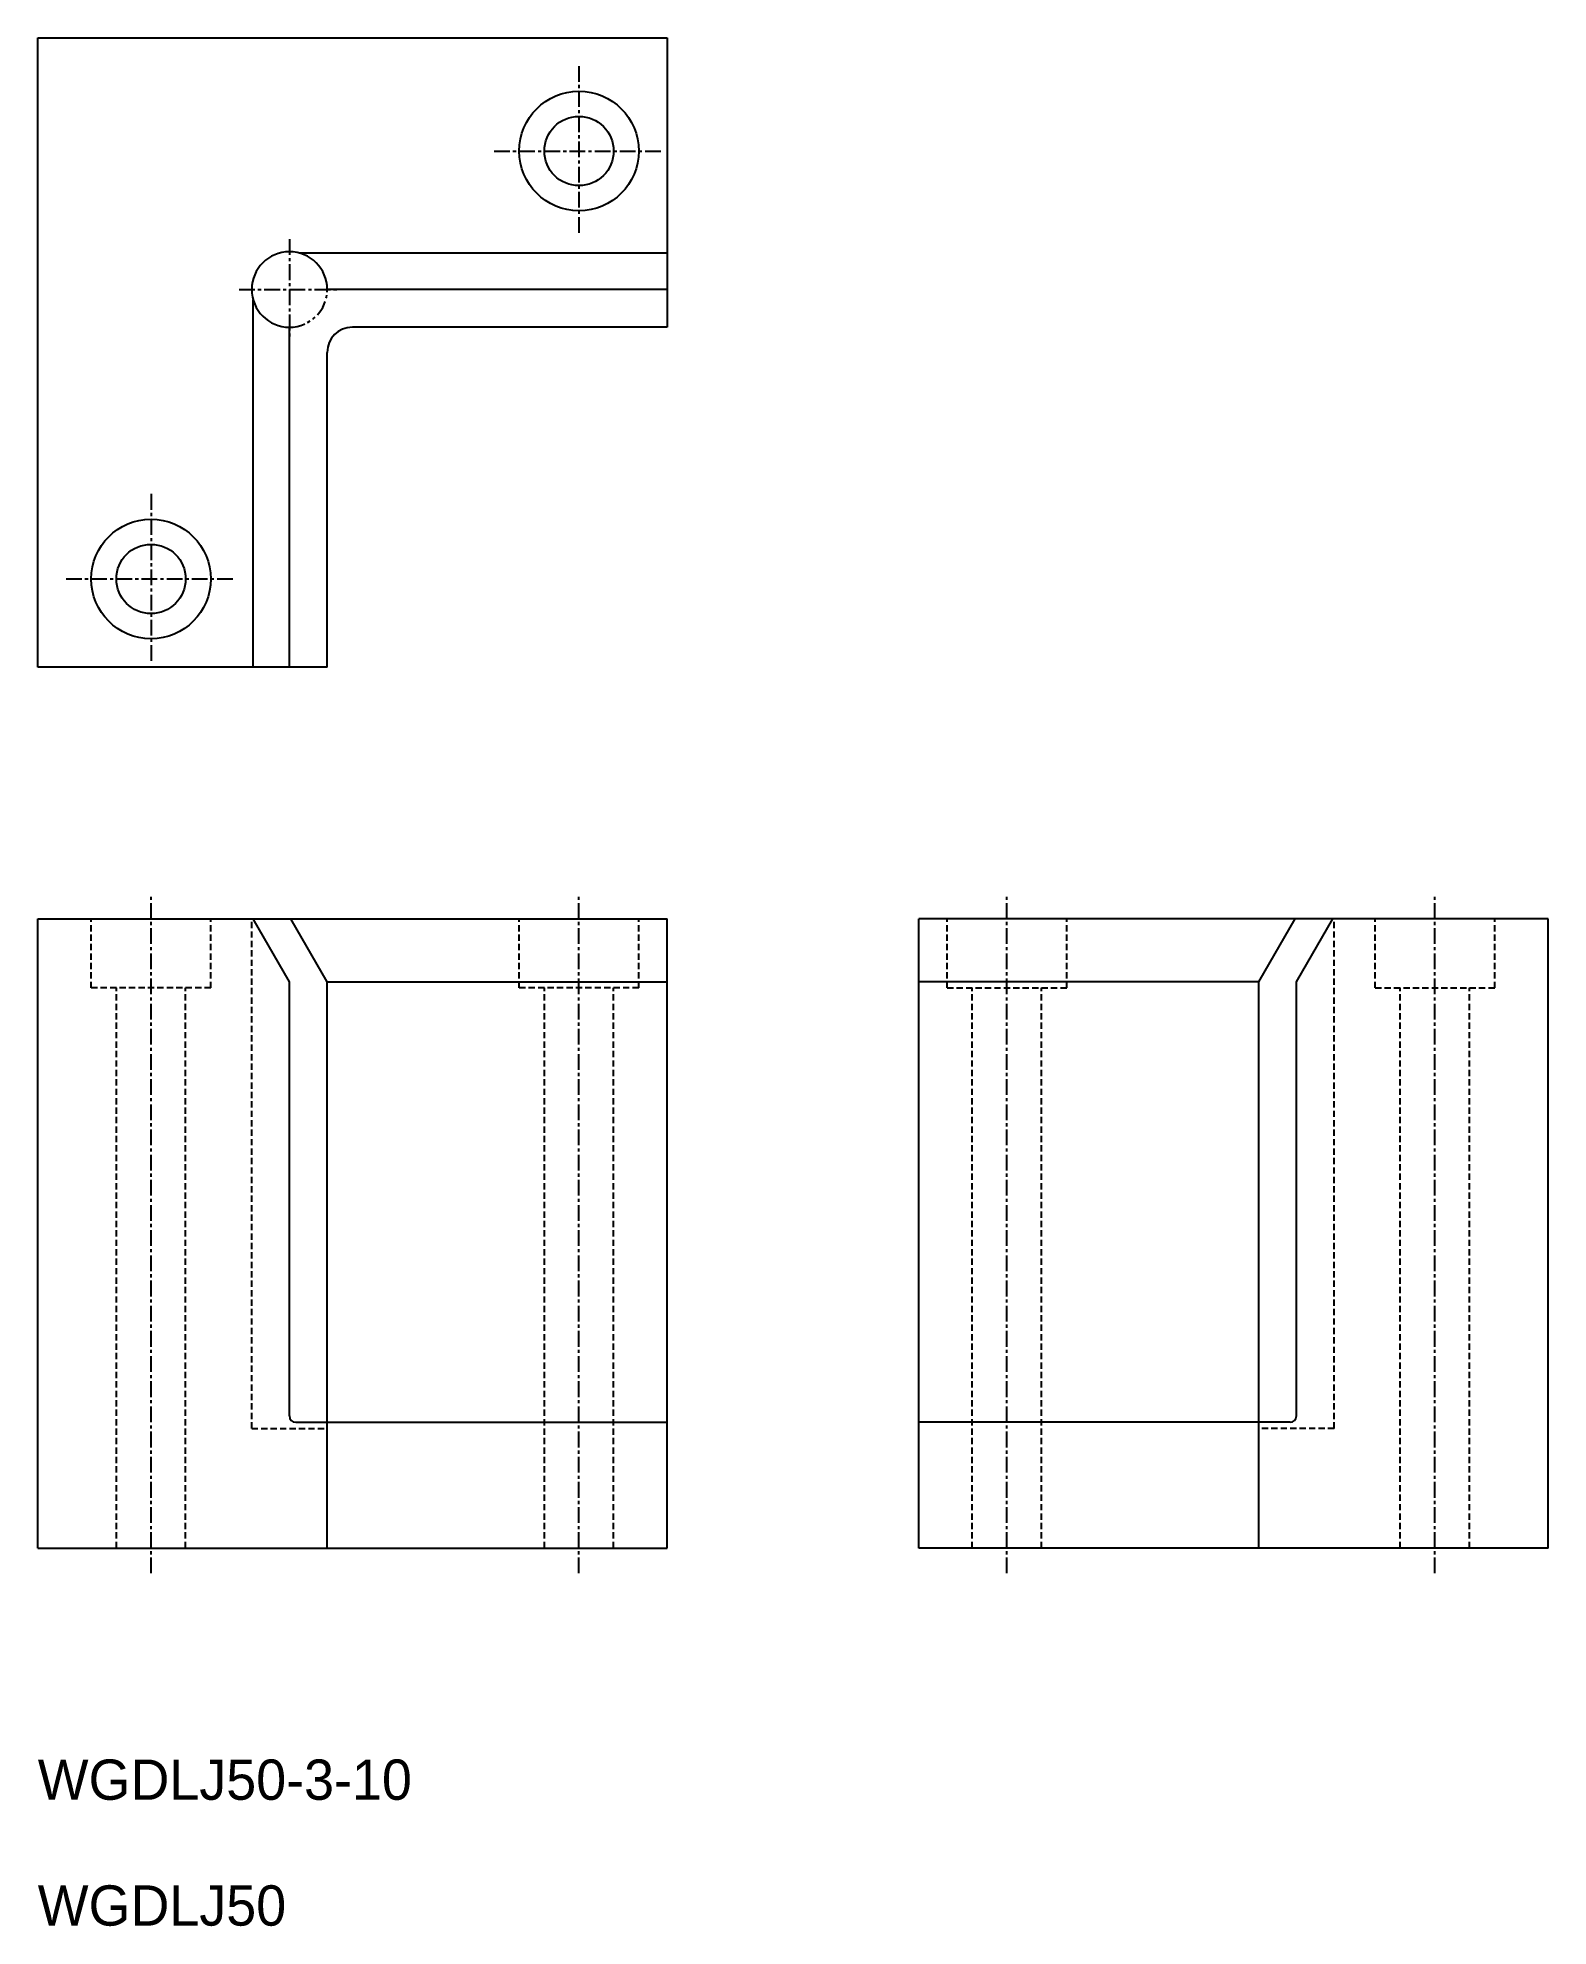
# Model space of a CAD drawing. Extents: x -4209 to -4089, y -782 to -632.
import ezdxf

# ---------------------------------------------------------------- set-up
doc = ezdxf.new("R2010")
doc.units = 0
for name, pattern in [('CENTER', [2, 1.25, -0.25, 0.25, -0.25]), ('DASHED', [0.75, 0.5, -0.25]), ('PHANTOM', [2.5, 1.25, -0.25, 0.25, -0.25, 0.25, -0.25])]:
    doc.linetypes.add(name, pattern=pattern)
doc.layers.get('0').update_dxf_attribs({"linetype": 'CONTINUOUS'})
doc.layers.add('CENTER', color=1, linetype='CENTER')

msp = doc.modelspace()

# ---------------------------------------------------------------- linework, layer by layer
at = {"color": 7, "linetype": 'CONTINUOUS'}
for p, q in [((-4208.61, -631.97), (-4158.61, -631.97)), ((-4208.61, -681.97), (-4208.61, -631.97)), ((-4158.61, -631.97), (-4158.61, -654.97)), ((-4158.61, -649.08, -2027.42), (-4187.79, -649.08, -2027.42)), ((-4158.61, -651.97, -2027.42), (-4185.61, -651.97, -2027.42)), ((-4191.49, -681.97, -2027.42), (-4191.49, -652.79, -2027.42)), ((-4188.61, -681.97, -2027.42), (-4188.61, -654.97, -2027.42)), ((-4185.61, -681.97), (-4208.61, -681.97)), ((-4208.61, -751.97, -2027.42), (-4208.61, -701.97, -2027.42)), ((-4208.61, -701.97, -2027.42), (-4158.61, -701.97, -2027.42)), ((-4188.61, -706.97, -2027.42), (-4191.49, -701.97, -2027.42)), ((-4185.61, -706.97, -2027.42), (-4188.49, -701.97, -2027.42)), ((-4158.61, -751.97, -2027.42), (-4158.61, -701.97, -2027.42)), ((-4088.61, -701.97, -2027.42), (-4138.61, -701.97, -2027.42)), ((-4138.61, -751.97, -2027.42), (-4138.61, -701.97, -2027.42)), ((-4111.61, -706.97, -2027.42), (-4108.72, -701.97, -2027.42)), ((-4108.61, -706.97, -2027.42), (-4105.72, -701.97, -2027.42)), ((-4088.61, -751.97, -2027.42), (-4088.61, -701.97, -2027.42)), ((-4188.61, -741.47, -2027.42), (-4188.61, -706.97, -2027.42)), ((-4185.61, -706.97, -2027.42), (-4158.61, -706.97, -2027.42)), ((-4185.61, -741.97, -2027.42), (-4185.61, -706.97, -2027.42)), ((-4111.61, -706.97, -2027.42), (-4138.61, -706.97, -2027.42)), ((-4111.61, -741.97, -2027.42), (-4111.61, -706.97, -2027.42)), ((-4108.61, -741.47, -2027.42), (-4108.61, -706.97, -2027.42)), ((-4188.11, -741.97, -2027.42), (-4158.61, -741.97, -2027.42)), ((-4185.61, -751.97, -2027.42), (-4185.61, -741.97, -2027.42)), ((-4109.11, -741.97, -2027.42), (-4138.61, -741.97, -2027.42)), ((-4111.61, -751.97, -2027.42), (-4111.61, -741.97, -2027.42)), ((-4208.61, -751.97, -2027.42), (-4158.61, -751.97, -2027.42)), ((-4088.61, -751.97, -2027.42), (-4138.61, -751.97, -2027.42))]:
    msp.add_line(p, q, dxfattribs=at)
at = {"linetype": 'CONTINUOUS'}
for p, q in [((-4158.61, -654.97, -2027.42), (-4183.61, -654.97, -2027.42)), ((-4185.61, -681.97, -2027.42), (-4185.61, -656.97, -2027.42))]:
    msp.add_line(p, q, dxfattribs=at)
at = {"color": 3, "linetype": 'DASHED'}
for p, q in [((-4204.36, -707.47, -2027.42), (-4204.36, -701.97, -2027.42)), ((-4194.86, -707.47, -2027.42), (-4194.86, -701.97, -2027.42)), ((-4191.61, -742.47, -2027.42), (-4191.61, -701.97, -2027.42)), ((-4170.36, -707.47, -2027.42), (-4170.36, -701.97, -2027.42)), ((-4160.86, -707.47, -2027.42), (-4160.86, -701.97, -2027.42)), ((-4136.36, -707.47, -2027.42), (-4136.36, -701.97, -2027.42)), ((-4126.86, -707.47, -2027.42), (-4126.86, -701.97, -2027.42)), ((-4105.61, -742.47, -2027.42), (-4105.61, -701.97, -2027.42)), ((-4102.36, -707.47, -2027.42), (-4102.36, -701.97, -2027.42)), ((-4092.86, -707.47, -2027.42), (-4092.86, -701.97, -2027.42)), ((-4194.86, -707.47, -2027.42), (-4204.36, -707.47, -2027.42)), ((-4202.36, -751.97), (-4202.36, -707.47)), ((-4196.86, -751.97), (-4196.86, -707.47)), ((-4160.86, -707.47, -2027.42), (-4170.36, -707.47, -2027.42)), ((-4168.36, -751.97), (-4168.36, -707.47)), ((-4162.86, -751.97), (-4162.86, -707.47)), ((-4136.36, -707.47, -2027.42), (-4126.86, -707.47, -2027.42)), ((-4134.36, -751.97), (-4134.36, -707.47)), ((-4128.86, -751.97), (-4128.86, -707.47)), ((-4102.36, -707.47, -2027.42), (-4092.86, -707.47, -2027.42)), ((-4100.36, -751.97), (-4100.36, -707.47)), ((-4094.86, -751.97), (-4094.86, -707.47)), ((-4191.61, -742.47, -2027.42), (-4185.61, -742.47, -2027.42)), ((-4185.61, -742.47, -2027.42), (-4185.61, -741.97, -2027.42)), ((-4111.61, -742.47, -2027.42), (-4111.61, -741.97, -2027.42)), ((-4105.61, -742.47, -2027.42), (-4111.61, -742.47, -2027.42))]:
    msp.add_line(p, q, dxfattribs=at)
at = {"linetype": 'CONTINUOUS'}
for centre, radius in [((-4165.61, -640.97), 4.75), ((-4165.61, -640.97), 2.75), ((-4199.61, -674.97), 4.75), ((-4199.61, -674.97), 2.75)]:
    msp.add_circle(centre, radius, dxfattribs=at)
at = {"color": 7, "linetype": 'CONTINUOUS'}
for centre, radius, start, end in [((-4188.61, -651.97, -2027.42), 3, 0, 270), ((-4188.11, -741.47, -2027.42), 0.5, 180, 270), ((-4109.11, -741.47, -2027.42), 0.5, 270, 0)]:
    msp.add_arc(centre, radius, start, end, dxfattribs=at)
at = {"color": 3, "linetype": 'PHANTOM'}
msp.add_arc((-4188.61, -651.97, -2027.42), 3, 270, 0, dxfattribs=at)
at = {"linetype": 'CONTINUOUS'}
msp.add_arc((-4183.61, -656.97, -2027.42), 2, 90, 180, dxfattribs=at)
at = {"layer": 'CENTER', "color": 1, "linetype": 'CENTER'}
for p, q in [((-4165.61, -634.22), (-4165.61, -647.72)), ((-4172.36, -640.97), (-4158.86, -640.97)), ((-4188.61, -647.97, -2027.42), (-4188.61, -655.97, -2027.42)), ((-4192.61, -651.97, -2027.42), (-4184.61, -651.97, -2027.42)), ((-4199.61, -668.22), (-4199.61, -681.72)), ((-4206.36, -674.97), (-4192.86, -674.97)), ((-4199.61, -753.97), (-4199.61, -699.97)), ((-4165.61, -753.97), (-4165.61, -699.97)), ((-4131.61, -753.97), (-4131.61, -699.97)), ((-4097.61, -753.97), (-4097.61, -699.97))]:
    msp.add_line(p, q, dxfattribs=at)

# ---------------------------------------------------------------- texts
at = {"color": 7, "linetype": 'CONTINUOUS'}
for s, p in [('WGDLJ50-3-10', (-4208.61, -771.97, -2027.42)), ('WGDLJ50', (-4208.61, -781.97, -2027.42))]:
    msp.add_text(s, height=3.2, dxfattribs=at).set_placement(p)

doc.saveas('drawing.dxf')
